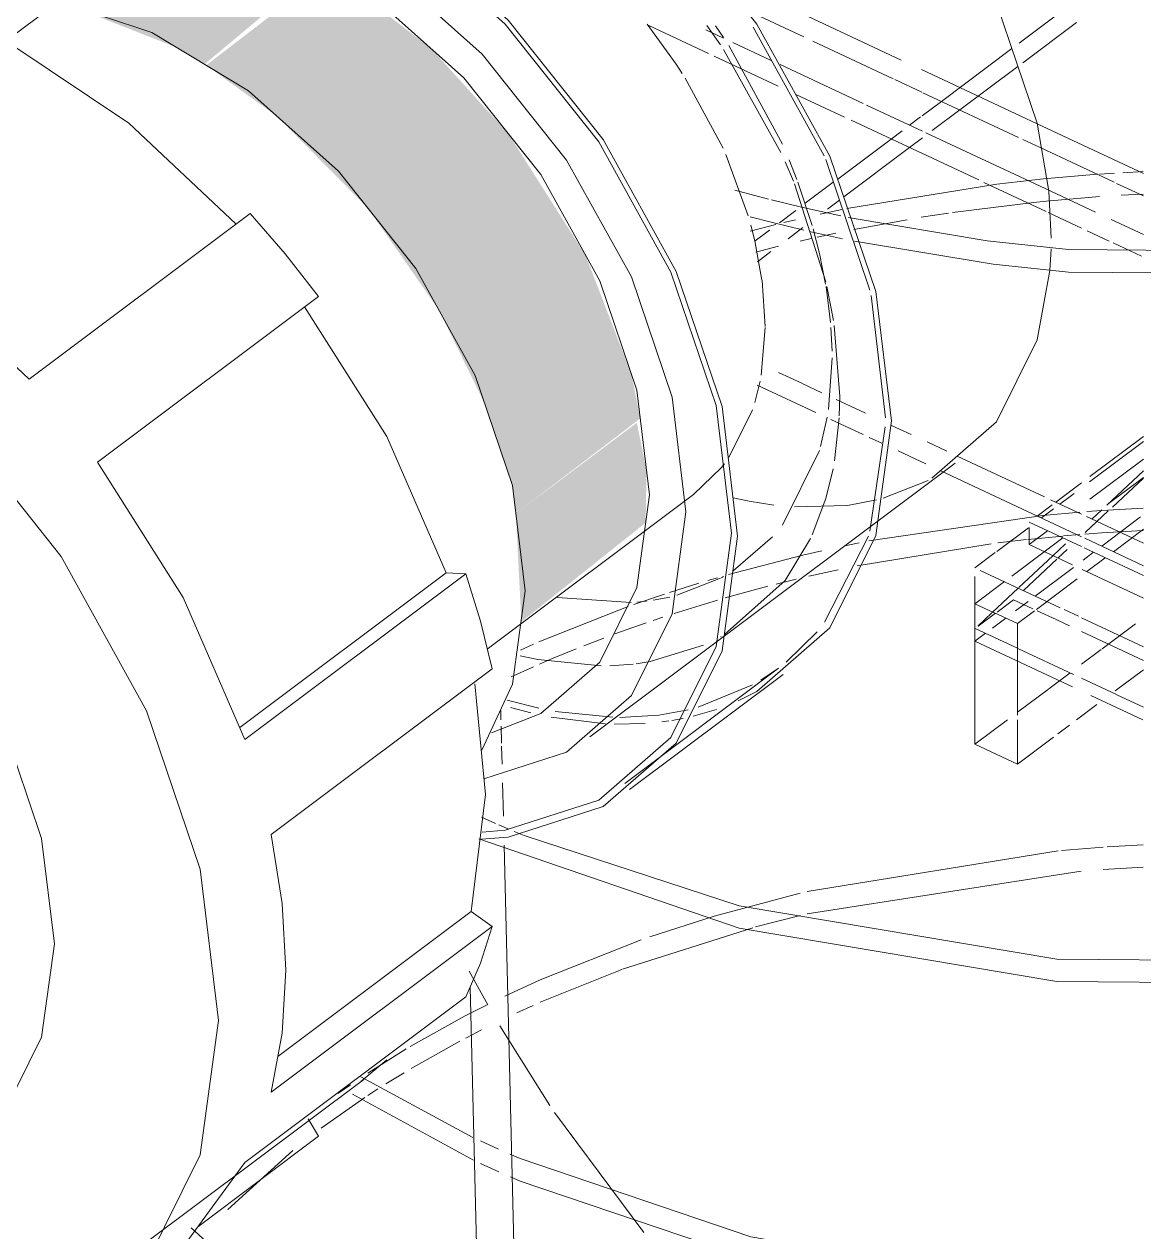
# Model space of a CAD drawing. Header units: metres. Extents: x 147 to 427, y -16 to 162.
# Drawn here: x 407.4296 to 407.5018, y -10.1926 to -10.1147 of the extents above; entities that cross this region are included whole.
import ezdxf

# ---------------------------------------------------------------- set-up
doc = ezdxf.new("R2010")
doc.units = ezdxf.units.M
doc.layers.add('P-PIPE', color=7, linetype='Continuous', lineweight=5)
doc.layers.add('P-SANR-FIXT', color=7, linetype='Continuous', lineweight=5)

# ---------------------------------------------------------------- blocks, each defined once
blk = doc.blocks.new('Bomba Jacuzzi1 - 15B-T 1_1_2CV TRIF_220_380V _1 1_2CV_-V294-CAIXA D')
at = {"layer": 'P-SANR-FIXT', "color": 7, "lineweight": 15, "true_color": 0xfeffff}
for p, q in [((176.901623, -10.115933), (176.909648, -10.10992)), ((176.881597, -10.11661), (176.877737, -10.114804)), ((176.905324, -10.11461), (176.901867, -10.1172)), ((176.881429, -10.115081), (176.882553, -10.115607)), ((176.883157, -10.115889), (176.885644, -10.117052)), ((176.896611, -10.119688), (176.901162, -10.116278)), ((176.88366, -10.117575), (176.881965, -10.116782)), ((176.886083, -10.118708), (176.88366, -10.117575)), ((176.901555, -10.117434), (176.897803, -10.120246)), ((176.895375, -10.120614), (176.896611, -10.119688)), ((176.897803, -10.120246), (176.896029, -10.121574)), ((176.894562, -10.121224), (176.89527, -10.120693)), ((176.89337, -10.122117), (176.894076, -10.121588)), ((176.894562, -10.122674), (176.890316, -10.125855)), ((176.895396, -10.122049), (176.894562, -10.122674)), ((176.909622, -10.124222), (176.908322, -10.12429)), ((176.887834, -10.126265), (176.889642, -10.12491)), ((176.903198, -10.12469), (176.900187, -10.125024)), ((176.907788, -10.124322), (176.906823, -10.124385)), ((176.905634, -10.125924), (176.906823, -10.125836)), ((176.908218, -10.125747), (176.909622, -10.125673)), ((176.890034, -10.126067), (176.889266, -10.126642)), ((176.897333, -10.126857), (176.902579, -10.126203)), ((176.902579, -10.126203), (176.903373, -10.126124)), ((176.903373, -10.126124), (176.905618, -10.125925)), ((176.886165, -10.127515), (176.887216, -10.126727)), ((176.887211, -10.12732), (176.886441, -10.127505)), ((176.890187, -10.126663), (176.888804, -10.126958)), ((176.890974, -10.127953), (176.894402, -10.12732)), ((176.895309, -10.127169), (176.897063, -10.126897)), ((176.885936, -10.127629), (176.884284, -10.128053)), ((176.884593, -10.128693), (176.885532, -10.127989)), ((176.887684, -10.127828), (176.886724, -10.128547)), ((176.88859, -10.128456), (176.889806, -10.128193)), ((176.887496, -10.128704), (176.888213, -10.12854)), ((176.884654, -10.129406), (176.8861, -10.129039)), ((176.885614, -10.129379), (176.884741, -10.130033)), ((176.886114, -10.137178), (176.887604, -10.137875)), ((176.888518, -10.139753), (176.884734, -10.137983)), ((176.887625, -10.137885), (176.888896, -10.13848)), ((176.889817, -10.138911), (176.891709, -10.139795)), ((176.891568, -10.14118), (176.889475, -10.140201)), ((176.892776, -10.141745), (176.89196, -10.141363)), ((176.909648, -10.141629), (176.906166, -10.144238)), ((176.909648, -10.142757), (176.906199, -10.145341)), ((176.909648, -10.143517), (176.90729, -10.145726)), ((176.909648, -10.143942), (176.907382, -10.14564)), ((176.90765, -10.145854), (176.909648, -10.143982)), ((176.905176, -10.14498), (176.90426, -10.145666)), ((176.903848, -10.145975), (176.903068, -10.146559)), ((176.905898, -10.147496), (176.90738, -10.146107)), ((176.906968, -10.146028), (176.906324, -10.146632)), ((176.906955, -10.148378), (176.909467, -10.146495)), ((176.903469, -10.147387), (176.902277, -10.14828)), ((176.904493, -10.147719), (176.905548, -10.147629)), ((176.907715, -10.148733), (176.909648, -10.147285)), ((176.891316, -10.148166), (176.890395, -10.148354)), ((176.902192, -10.147947), (176.904455, -10.147722)), ((176.904442, -10.147843), (176.903251, -10.148736)), ((176.904614, -10.148233), (176.903802, -10.148994)), ((176.887671, -10.148959), (176.882881, -10.150204)), ((176.888902, -10.148677), (176.887671, -10.148959)), ((176.903251, -10.148736), (176.901151, -10.150309)), ((176.901903, -10.151239), (176.904066, -10.149212)), ((176.904134, -10.149149), (176.904734, -10.148587)), ((176.905751, -10.14928), (176.906429, -10.148772)), ((176.905997, -10.15002), (176.907189, -10.149127)), ((176.888064, -10.150318), (176.889961, -10.149897)), ((176.902662, -10.151594), (176.905127, -10.149747)), ((176.880967, -10.150769), (176.879073, -10.151367)), ((176.882162, -10.150412), (176.881546, -10.150594)), ((176.885966, -10.150826), (176.887242, -10.150512)), ((176.900675, -10.150665), (176.898775, -10.152089)), ((176.90275, -10.152453), (176.905378, -10.150484)), ((176.878752, -10.151472), (176.876784, -10.152144)), ((176.882667, -10.151716), (176.885411, -10.150968)), ((176.876416, -10.152274), (176.875801, -10.152496)), ((176.879369, -10.152721), (176.882162, -10.151863)), ((176.901272, -10.15183), (176.900205, -10.152629)), ((176.902519, -10.152413), (176.901272, -10.15183)), ((176.90139, -10.152547), (176.902202, -10.151939)), ((176.878023, -10.153166), (176.878651, -10.152956)), ((176.900099, -10.152709), (176.898984, -10.153545)), ((176.899911, -10.153656), (176.900761, -10.153018)), ((176.901521, -10.153374), (176.902614, -10.152555)), ((176.904018, -10.153115), (176.902795, -10.152542)), ((176.90487, -10.153513), (176.904018, -10.153115)), ((176.87555, -10.154039), (176.877573, -10.15332)), ((176.909648, -10.155748), (176.905654, -10.15388)), ((176.90699, -10.154992), (176.909128, -10.15339)), ((176.873542, -10.154803), (176.874834, -10.154305)), ((176.898775, -10.154507), (176.899454, -10.153998)), ((176.871458, -10.155654), (176.873056, -10.154996)), ((176.905654, -10.155993), (176.906924, -10.155042)), ((176.86887, -10.156801), (176.870294, -10.156156)), ((176.870694, -10.155981), (176.871458, -10.155654)), ((176.904231, -10.157059), (176.904911, -10.15655)), ((176.909648, -10.156343), (176.907828, -10.157707)), ((176.901521, -10.15909), (176.903517, -10.157594)), ((176.903535, -10.157581), (176.904231, -10.157059)), ((176.898775, -10.161148), (176.900873, -10.159576)), ((176.887948, -10.172099), (176.90563, -10.169346)), ((176.907055, -10.169239), (176.909623, -10.169088)), ((176.884633, -10.172936), (176.887507, -10.172204))]:
    blk.add_line(p, q, dxfattribs=at)
at = {"layer": 'P-SANR-FIXT', "color": 7, "lineweight": 15, "true_color": 0xf7ffff}
for p, q in [((176.886241, -10.113387), (176.894027, -10.117029)), ((176.89533, -10.117639), (176.9028, -10.121133)), ((176.907759, -10.124903), (176.90299, -10.122672)), ((176.909648, -10.125786), (176.907918, -10.124977)), ((176.903309, -10.125315), (176.906564, -10.126838)), ((176.907561, -10.127304), (176.909648, -10.12828)), ((176.89764, -10.14257), (176.903266, -10.145202)), ((176.903645, -10.145379), (176.905654, -10.146318)), ((176.905982, -10.146472), (176.909648, -10.148186)), ((176.866147, -10.175783), (176.867346, -10.177957)), ((176.867308, -10.17795), (176.865901, -10.178668)), ((176.868134, -10.179324), (176.871345, -10.184454)), ((176.862402, -10.182069), (176.865552, -10.180303)), ((176.860783, -10.183059), (176.861957, -10.182335)), ((176.859619, -10.183809), (176.860269, -10.183386)), ((176.871651, -10.18491), (176.87742, -10.192645))]:
    blk.add_line(p, q, dxfattribs=at)
at = {"layer": 'P-SANR-FIXT', "color": 7, "lineweight": 15, "true_color": 0xfbffff}
for p, q in [((176.887735, -10.115537), (176.88396, -10.113771)), ((176.893493, -10.11823), (176.888315, -10.115808)), ((176.88622, -10.117322), (176.89156, -10.11982)), ((176.895352, -10.119099), (176.893609, -10.118284)), ((176.901585, -10.122015), (176.895421, -10.119131)), ((176.891785, -10.119925), (176.895389, -10.121611)), ((176.895618, -10.121717), (176.903309, -10.125315)), ((176.90299, -10.122672), (176.90186, -10.122144)), ((176.905654, -10.127863), (176.903495, -10.126853)), ((176.907446, -10.128701), (176.906028, -10.128038)), ((176.909531, -10.129676), (176.907693, -10.128817)), ((176.893398, -10.140586), (176.894663, -10.141177)), ((176.895689, -10.141657), (176.89697, -10.142256)), ((176.905654, -10.147769), (176.896569, -10.143519)), ((176.903155, -10.146396), (176.891938, -10.148043)), ((176.902277, -10.146829), (176.905654, -10.148409)), ((176.909648, -10.149637), (176.905867, -10.147869)), ((176.905817, -10.148485), (176.909648, -10.150277)), ((176.881959, -10.172244), (176.877812, -10.173576)), ((176.865938, -10.1801), (176.866958, -10.179576))]:
    blk.add_line(p, q, dxfattribs=at)
at = {"layer": 'P-SANR-FIXT', "color": 254, "lineweight": 15, "true_color": 0xbfffff}
for p, q in [((176.882358, -10.116039), (176.881492, -10.114786)), ((176.88626, -10.122979), (176.882559, -10.116342)), ((176.887074, -10.124845), (176.886535, -10.123585)), ((176.889161, -10.131324), (176.887143, -10.125014)), ((176.903535, -10.125485), (176.903696, -10.128511)), ((176.903685, -10.129193), (176.90361, -10.130602)), ((176.88965, -10.133816), (176.889231, -10.131632)), ((176.890057, -10.138731), (176.889701, -10.134145)), ((176.890025, -10.139972), (176.890057, -10.138731)), ((176.889719, -10.142873), (176.890019, -10.140098)), ((176.895755, -10.144133), (176.892869, -10.145279)), ((176.886535, -10.150583), (176.888169, -10.147888)), ((176.879542, -10.151548), (176.882372, -10.150438)), ((176.882419, -10.150412), (176.882553, -10.150339)), ((176.882617, -10.154072), (176.886535, -10.150583)), ((176.882358, -10.15422), (176.882404, -10.154194)), ((176.877835, -10.155822), (176.881276, -10.154763)), ((176.880924, -10.158763), (176.884439, -10.157331)), ((176.884439, -10.157331), (176.880924, -10.158763)), ((176.868604, -10.158301), (176.870646, -10.158829)), ((176.870646, -10.158829), (176.868604, -10.158301)), ((176.871694, -10.159038), (176.875421, -10.159414)), ((176.875421, -10.159414), (176.871694, -10.159038)), ((176.877513, -10.159814), (176.875496, -10.159855)), ((176.879035, -10.159648), (176.878581, -10.159711)), ((176.879961, -10.159484), (176.879222, -10.159619)), ((176.868303, -10.163635), (176.868356, -10.16579)), ((176.866939, -10.165864), (176.867846, -10.166259)), ((176.868074, -10.166356), (176.868713, -10.166626))]:
    blk.add_line(p, q, dxfattribs=at)
at = {"layer": 'P-SANR-FIXT', "color": 7, "lineweight": 15, "true_color": 0xdfffff}
for p, q in [((176.882553, -10.115577), (176.882032, -10.114813)), ((176.886357, -10.122446), (176.882895, -10.116095)), ((176.887291, -10.124726), (176.886789, -10.123454)), ((176.888276, -10.127687), (176.887355, -10.124897)), ((176.887599, -10.126515), (176.890127, -10.127078)), ((176.890228, -10.12855), (176.888103, -10.128083)), ((176.88946, -10.133945), (176.889172, -10.131639)), ((176.889558, -10.135809), (176.889485, -10.13427)), ((176.889324, -10.139573), (176.889563, -10.136236)), ((176.888821, -10.14196), (176.889245, -10.140067)), ((176.886357, -10.147027), (176.888747, -10.142217)), ((176.883184, -10.14996), (176.88573, -10.147784)), ((176.868189, -10.158976), (176.868203, -10.159576)), ((176.870136, -10.159124), (176.868827, -10.158775)), ((176.882102, -10.158903), (176.88061, -10.159338)), ((176.868214, -10.159985), (176.868241, -10.161082)), ((176.874945, -10.159834), (176.871438, -10.159408)), ((176.868246, -10.161287), (176.868274, -10.162439)), ((176.858488, -10.183121), (176.85768, -10.183688))]:
    blk.add_line(p, q, dxfattribs=at)
at = {"layer": 'P-SANR-FIXT', "color": 131, "lineweight": 15, "true_color": 0x80ffff}
for p, q in [((176.889052, -10.123194), (176.884462, -10.114911)), ((176.884462, -10.114911), (176.889052, -10.123194)), ((176.892003, -10.131872), (176.889158, -10.123433)), ((176.889158, -10.123433), (176.892003, -10.131872)), ((176.890595, -10.127176), (176.89957, -10.128681)), ((176.899951, -10.13018), (176.891012, -10.128712)), ((176.892999, -10.140107), (176.89208, -10.132206)), ((176.89208, -10.132206), (176.892999, -10.140107)), ((176.892003, -10.147411), (176.892992, -10.140687)), ((176.892992, -10.140687), (176.892003, -10.147411)), ((176.889083, -10.153286), (176.891906, -10.147728)), ((176.891906, -10.147728), (176.889083, -10.153286)), ((176.876965, -10.151992), (176.877597, -10.151927)), ((176.878019, -10.151867), (176.879096, -10.151659)), ((176.886608, -10.155849), (176.888591, -10.153898)), ((176.888591, -10.153898), (176.886608, -10.155849)), ((176.875223, -10.156092), (176.876733, -10.155986)), ((176.876914, -10.155964), (176.877835, -10.155822)), ((176.884973, -10.157017), (176.886102, -10.156246)), ((176.886102, -10.156246), (176.884973, -10.157017)), ((176.884716, -10.157745), (176.883496, -10.158356)), ((176.869059, -10.166771), (176.869694, -10.167031)), ((176.866877, -10.186736), (176.868054, -10.187272)), ((176.868782, -10.187594), (176.869432, -10.187875)), ((176.868057, -10.188724), (176.866877, -10.188187)), ((176.869432, -10.189326), (176.868816, -10.18906))]:
    blk.add_line(p, q, dxfattribs=at)
at = {"layer": 'P-SANR-FIXT', "color": 7, "lineweight": 15, "true_color": 0xfdffff}
for p, q in [((176.890368, -10.120713), (176.887218, -10.119239)), ((176.899023, -10.124761), (176.890792, -10.120911)), ((176.889924, -10.124699), (176.89337, -10.122117)), ((176.900187, -10.125024), (176.890515, -10.126595)), ((176.903375, -10.126797), (176.899354, -10.124916)), ((176.906691, -10.124394), (176.903198, -10.12469)), ((176.906195, -10.143894), (176.909648, -10.141306)), ((176.8956, -10.143066), (176.893828, -10.142237)), ((176.903995, -10.145542), (176.905654, -10.144299)), ((176.902803, -10.146435), (176.90376, -10.145718)), ((176.906968, -10.146071), (176.905988, -10.146143)), ((176.909623, -10.145916), (176.906968, -10.146071)), ((176.905548, -10.146178), (176.903155, -10.146396)), ((176.902232, -10.147186), (176.900183, -10.148722)), ((176.902277, -10.14828), (176.902277, -10.147176)), ((176.891174, -10.149645), (176.899824, -10.148227)), ((176.90025, -10.148173), (176.902099, -10.147957)), ((176.905074, -10.149588), (176.902277, -10.14828)), ((176.900094, -10.148788), (176.898775, -10.149776)), ((176.903802, -10.148994), (176.901607, -10.151051)), ((176.899118, -10.149937), (176.904271, -10.152347)), ((176.909648, -10.151728), (176.905702, -10.149882)), ((176.898775, -10.15272), (176.898775, -10.150328)), ((176.901571, -10.151084), (176.8999, -10.152651)), ((176.898775, -10.152089), (176.899965, -10.152646)), ((176.898775, -10.15272), (176.898775, -10.152089)), ((176.875801, -10.152496), (176.87065, -10.15455)), ((176.898775, -10.161148), (176.898775, -10.152729)), ((176.898775, -10.154507), (176.898775, -10.152729)), ((176.899877, -10.152671), (176.898964, -10.153527)), ((176.900007, -10.152666), (176.901521, -10.153374)), ((176.904525, -10.152466), (176.905453, -10.1529)), ((176.905654, -10.152994), (176.909648, -10.154862)), ((176.898792, -10.153688), (176.901521, -10.154965)), ((176.901521, -10.159269), (176.901521, -10.153374)), ((176.905078, -10.157455), (176.898775, -10.154507)), ((176.870294, -10.154706), (176.869453, -10.155083)), ((176.901539, -10.154973), (176.905143, -10.156659)), ((176.905654, -10.156898), (176.907912, -10.157954)), ((176.909612, -10.159576), (176.906262, -10.158009)), ((176.907927, -10.157961), (176.909648, -10.158766)), ((176.90665, -10.158589), (176.905333, -10.159576)), ((176.901521, -10.162432), (176.901521, -10.159576)), ((176.904875, -10.159919), (176.904121, -10.160485)), ((176.903836, -10.160698), (176.901521, -10.162432)), ((176.901521, -10.162432), (176.898775, -10.161148)), ((176.907055, -10.167788), (176.904354, -10.168006)), ((176.909623, -10.167637), (176.907298, -10.167772)), ((176.904141, -10.168026), (176.887948, -10.170648)), ((176.887497, -10.170755), (176.881959, -10.172244)), ((176.876042, -10.175657), (176.884453, -10.172985)), ((176.870742, -10.177789), (176.876, -10.175672)), ((176.869236, -10.178471), (176.870281, -10.177994))]:
    blk.add_line(p, q, dxfattribs=at)
at = {"layer": 'P-SANR-FIXT', "color": 7, "lineweight": 15, "true_color": 0xefffff}
for p, q in [((176.9028, -10.121133), (176.909648, -10.124336)), ((176.883295, -10.125409), (176.885458, -10.125988)), ((176.885664, -10.126041), (176.887599, -10.126515)), ((176.885632, -10.127484), (176.884272, -10.127127)), ((176.887743, -10.127999), (176.885632, -10.127484)), ((176.865901, -10.178668), (176.862345, -10.180652)), ((176.862084, -10.180808), (176.859619, -10.182358)), ((176.85661, -10.185921), (176.859431, -10.183933)), ((176.850594, -10.191161), (176.854769, -10.187362))]:
    blk.add_line(p, q, dxfattribs=at)
at = {"layer": 'P-SANR-FIXT', "color": 4, "lineweight": 15, "true_color": 0x00ffff}
for p, q in [((176.87394, -10.160677), (176.897498, -10.143025)), ((176.871825, -10.151682), (176.876606, -10.152018)), ((176.876189, -10.163678), (176.886108, -10.156246)), ((176.876489, -10.164078), (176.886408, -10.156646)), ((176.868402, -10.167667), (176.870696, -10.26098)), ((176.868245, -10.259373), (176.866215, -10.17681)), ((176.859168, -10.182608), (176.866392, -10.186506)), ((176.866433, -10.187976), (176.858632, -10.183729))]:
    blk.add_line(p, q, dxfattribs=at)
for points in [[(176.89957, -10.128681, 0), (176.904809, -10.129248, 0), (176.924738, -10.129416, 0), (176.944062, -10.126523, 0), (176.961462, -10.120769, 0), (176.975754, -10.112544, 0), (176.985964, -10.10241, 0), (176.991395, -10.091057, 0), (176.992106, -10.086641, 0)], [(176.992184, -10.086483, 0), (176.991395, -10.092507, 0), (176.985964, -10.103861, 0), (176.975754, -10.113995, 0), (176.961462, -10.12222, 0), (176.944062, -10.127974, 0), (176.924738, -10.130866, 0), (176.904809, -10.130699, 0), (176.899951, -10.13018, 0)], [(176.883472, -10.147723, 0), (176.882463, -10.139377, 0), (176.879504, -10.130655, 0), (176.874797, -10.122153, 0), (176.868662, -10.114448, 0), (176.861518, -10.108067, 0), (176.853852, -10.103445, 0), (176.846186, -10.100895, 0), (176.839042, -10.100593, 0), (176.832907, -10.102558, 0), (176.8282, -10.106657, 0), (176.82546, -10.11192, 0)], [(176.825899, -10.112025, 0), (176.82854, -10.107018, 0), (176.833185, -10.102973, 0), (176.839238, -10.101034, 0), (176.846287, -10.101332, 0), (176.853852, -10.103848, 0), (176.861417, -10.108409, 0), (176.868466, -10.114706, 0), (176.874519, -10.122308, 0), (176.879164, -10.130698, 0), (176.882084, -10.139304, 0), (176.88308, -10.14754, 0)], [(176.88308, -10.14754, 0), (176.882084, -10.139304, 0), (176.879164, -10.130698, 0), (176.874519, -10.122308, 0), (176.868466, -10.114706, 0), (176.861417, -10.108409, 0), (176.853852, -10.103848, 0), (176.846287, -10.101332, 0), (176.839238, -10.101034, 0), (176.833185, -10.102973, 0), (176.82854, -10.107018, 0), (176.825899, -10.112025, 0)], [(176.873316, -10.102102, 0), (176.878581, -10.107016, 0), (176.884716, -10.11472, 0), (176.889423, -10.123223, 0), (176.892382, -10.131945, 0), (176.893392, -10.140291, 0)], [(176.880138, -10.146163, 0), (176.879242, -10.138757, 0), (176.876616, -10.131017, 0), (176.872439, -10.123472, 0), (176.866995, -10.116635, 0), (176.860655, -10.110972, 0), (176.853852, -10.10687, 0), (176.847049, -10.104608, 0), (176.840709, -10.104339, 0), (176.835266, -10.106083, 0), (176.831088, -10.109721, 0), (176.829255, -10.11285, 0)], [(176.829255, -10.11285, 0), (176.831088, -10.109721, 0), (176.835266, -10.106083, 0), (176.840709, -10.104339, 0), (176.847049, -10.104608, 0), (176.853852, -10.10687, 0), (176.860655, -10.110972, 0), (176.866995, -10.116635, 0), (176.872439, -10.123472, 0), (176.876616, -10.131017, 0), (176.879242, -10.138757, 0), (176.880138, -10.146163, 0)], [(176.832625, -10.11259, 0), (176.833127, -10.111883, 0), (176.83693, -10.108572, 0), (176.841886, -10.106984, 0), (176.847658, -10.107228, 0), (176.853852, -10.109288, 0), (176.860046, -10.113022, 0), (176.865818, -10.118178, 0), (176.870774, -10.124403, 0), (176.874578, -10.131272, 0), (176.876968, -10.138319, 0), (176.877784, -10.145062, 0)], [(176.869694, -10.167031, 0), (176.883574, -10.171574, 0), (176.904057, -10.175008, 0), (176.925344, -10.175187, 0), (176.945984, -10.172098, 0), (176.964569, -10.165951, 0), (176.979835, -10.157166, 0), (176.990739, -10.146342, 0), (176.99654, -10.134215, 0), (176.996842, -10.121613, 0), (176.996485, -10.120044, 0)], [(176.997335, -10.12691, 0), (176.99654, -10.135666, 0), (176.990739, -10.147793, 0), (176.979835, -10.158617, 0), (176.964569, -10.167402, 0), (176.945984, -10.173548, 0), (176.925344, -10.176637, 0), (176.904057, -10.176459, 0), (176.883574, -10.173024, 0), (176.866778, -10.167244, 0)], [(176.893392, -10.140291, 0), (176.892382, -10.147693, 0), (176.889423, -10.153646, 0), (176.884716, -10.157745, 0)], [(176.877784, -10.145062, 0), (176.876968, -10.151043, 0), (176.874578, -10.155853, 0), (176.870774, -10.159165, 0), (176.867593, -10.160418, 0)], [(176.867094, -10.163384, 0), (176.872439, -10.161653, 0), (176.876616, -10.158015, 0), (176.879242, -10.152732, 0), (176.880138, -10.146163, 0)], [(176.880138, -10.146163, 0), (176.879242, -10.152732, 0), (176.876616, -10.158015, 0), (176.872439, -10.161653, 0), (176.867094, -10.163384, 0)], [(176.88308, -10.14754, 0), (176.882084, -10.154844, 0), (176.879164, -10.160718, 0), (176.874519, -10.164763, 0), (176.868466, -10.166702, 0), (176.867, -10.166828, 0)], [(176.867, -10.166828, 0), (176.868466, -10.166702, 0), (176.874519, -10.164763, 0), (176.879164, -10.160718, 0), (176.882084, -10.154844, 0), (176.88308, -10.14754, 0)], [(176.866955, -10.16728, 0), (176.868662, -10.167143, 0), (176.874797, -10.165178, 0), (176.879504, -10.161079, 0), (176.882463, -10.155125, 0), (176.883472, -10.147723, 0)], [(176.869432, -10.187875, 0), (176.884323, -10.192922, 0), (176.903857, -10.196265, 0), (176.924186, -10.196546, 0), (176.943962, -10.193745, 0), (176.961875, -10.188048, 0), (176.976737, -10.179832, 0), (176.987565, -10.169643, 0), (176.99364, -10.158154, 0), (176.994314, -10.155394, 0)], [(176.992513, -10.162741, 0), (176.987565, -10.171093, 0), (176.976737, -10.181283, 0), (176.961875, -10.189498, 0), (176.943962, -10.195195, 0), (176.924186, -10.197997, 0), (176.903857, -10.197716, 0), (176.884323, -10.194372, 0), (176.869432, -10.189326, 0)], [(176.848228, -10.192345, 0), (176.853707, -10.197358, 0), (176.866793, -10.205459, 0)]]:
    blk.add_polyline3d(points, dxfattribs=at)
at = {"layer": 'P-SANR-FIXT', "color": 131, "lineweight": 15, "true_color": 0x80ffff}
for points in [[(176.896658, -10.106833, 0), (176.900174, -10.113365, 0), (176.9028, -10.121105, 0), (176.903535, -10.125485, 0)], [(176.90361, -10.130602, 0), (176.9028, -10.13508, 0), (176.900174, -10.140363, 0), (176.895997, -10.144001, 0)], [(176.869448, -10.155451, 0), (176.870575, -10.155696, 0), (176.874663, -10.156099, 0)], [(176.875862, -10.159419, 0), (176.878385, -10.15927, 0), (176.880284, -10.158927, 0)], [(176.880284, -10.158927, 0), (176.878385, -10.15927, 0), (176.875862, -10.159419, 0)]]:
    blk.add_polyline3d(points, dxfattribs=at)
at = {"layer": 'P-SANR-FIXT', "color": 7, "lineweight": 15, "true_color": 0xdfffff}
blk.add_polyline3d([(176.889147, -10.131488, 0), (176.888747, -10.129493, 0), (176.888338, -10.127904, 0)], dxfattribs=at)
at = {"layer": 'P-SANR-FIXT', "color": 254, "lineweight": 15, "true_color": 0xbfffff}
blk.add_polyline3d([(176.888284, -10.147641, 0), (176.889161, -10.1453, 0), (176.889626, -10.143389, 0)], dxfattribs=at)
at = {"layer": 'P-SANR-FIXT', "color": 7, "lineweight": 15, "true_color": 0xf7ffff}
blk.add_polyline3d([(176.885799, -10.145725, 0), (176.884213, -10.145477, 0), (176.883184, -10.145255, 0)], dxfattribs=at)
at = {"layer": 'P-SANR-FIXT', "color": 7, "lineweight": 15, "true_color": 0xefffff}
blk.add_polyline3d([(176.892418, -10.145398, 0), (176.890553, -10.145745, 0), (176.887149, -10.145845, 0)], dxfattribs=at)
at = {"layer": 'P-SANR-FIXT', "color": 7, "lineweight": 15, "true_color": 0xfeffff}
blk.add_polyline3d([(176.905865, -10.147603, 0), (176.906968, -10.147522, 0), (176.909623, -10.147366, 0)], dxfattribs=at)
at = {"layer": 'P-SANR-FIXT', "color": 7, "lineweight": 15, "true_color": 0xfbffff}
blk.add_polyline3d([(176.87724, -10.173776, 0), (176.870742, -10.176338, 0), (176.868442, -10.177396, 0)], dxfattribs=at)
blk = doc.blocks.new('AF_Soldavel_Uniao - Standard-V302-CAIXA D')
at = {"layer": 'P-PIPE', "color": 4, "lineweight": 15, "true_color": 0x00ffff}
for p, q in [((176.837759, -10.137596), (176.852018, -10.126912)), ((176.856434, -10.132273), (176.842175, -10.142957)), ((176.86466, -10.150108), (176.851351, -10.160081)), ((176.851683, -10.160846), (176.865942, -10.150162)), ((176.865942, -10.150162), (176.86466, -10.150108)), ((176.867629, -10.156283), (176.85337, -10.166968)), ((176.853805, -10.181282), (176.86628, -10.171935)), ((176.867629, -10.172898), (176.86628, -10.171935)), ((176.85337, -10.183582), (176.867629, -10.172898)), ((176.865942, -10.177441), (176.851683, -10.188126)), ((176.85917, -10.182902), (176.860839, -10.181515)), ((176.845089, -10.193457), (176.859348, -10.182772)), ((176.856434, -10.186436), (176.855764, -10.185318)), ((176.84865, -10.192268), (176.856434, -10.186436))]:
    blk.add_line(p, q, dxfattribs=at)
for points in [[(176.833639, -10.112929, 0), (176.839448, -10.113175, 0), (176.845683, -10.115248, 0), (176.851917, -10.119007, 0), (176.857727, -10.124196, 0), (176.862716, -10.130462, 0), (176.866544, -10.137377, 0), (176.868951, -10.14447, 0), (176.869771, -10.151257, 0)], [(176.851104, -10.127582, 0), (176.844192, -10.121105, 0), (176.836524, -10.11595, 0)], [(176.849987, -10.178974, 0), (176.848805, -10.169202, 0), (176.84534, -10.15899, 0), (176.839829, -10.149034, 0), (176.832646, -10.140014, 0), (176.824282, -10.132542, 0), (176.815305, -10.12713, 0), (176.806329, -10.124145, 0), (176.797965, -10.123791, 0), (176.790782, -10.126092, 0), (176.785271, -10.130891, 0), (176.781806, -10.137862, 0), (176.780624, -10.146529, 0)], [(176.822374, -10.125265, 0), (176.830362, -10.130635, 0), (176.837759, -10.137596, 0)], [(176.852018, -10.126912, 0), (176.854288, -10.129531, 0), (176.856434, -10.132273, 0)], [(176.86466, -10.150108, 0), (176.860839, -10.141315, 0), (176.855539, -10.132944, 0)], [(176.839394, -10.174019, 0), (176.838573, -10.167232, 0), (176.836167, -10.160139, 0), (176.832339, -10.153224, 0), (176.82735, -10.146958, 0), (176.82154, -10.141769, 0), (176.815305, -10.13801, 0), (176.809071, -10.135936, 0), (176.803261, -10.135691, 0), (176.798272, -10.137289, 0), (176.796896, -10.138183, 0)], [(176.842175, -10.142957, 0), (176.847703, -10.151686, 0), (176.851683, -10.160846, 0)], [(176.865942, -10.150162, 0), (176.866883, -10.153221, 0), (176.867629, -10.156283, 0)], [(176.869771, -10.151257, 0), (176.868951, -10.157277, 0), (176.866963, -10.161536, 0)], [(176.86628, -10.171935, 0), (176.867198, -10.164389, 0), (176.866525, -10.157248, 0)], [(176.85337, -10.166968, 0), (176.854086, -10.171427, 0), (176.854326, -10.175722, 0)], [(176.867629, -10.172898, 0), (176.866883, -10.175264, 0), (176.865942, -10.177441, 0)], [(176.832339, -10.188214, 0), (176.836167, -10.18488, 0), (176.838573, -10.180039, 0), (176.839394, -10.174019, 0)], [(176.854326, -10.175722, 0), (176.854086, -10.179793, 0), (176.85337, -10.183582, 0)], [(176.815843, -10.19862, 0), (176.824282, -10.201358, 0), (176.832646, -10.201712, 0), (176.839829, -10.199411, 0), (176.84534, -10.194611, 0), (176.848805, -10.187641, 0), (176.849987, -10.178974, 0)], [(176.851683, -10.188126, 0), (176.847703, -10.193562, 0), (176.843798, -10.196361, 0)]]:
    blk.add_polyline3d(points, dxfattribs=at)

msp = doc.modelspace()

# ---------------------------------------------------------------- hatches: boundary and pattern name
at = {"layer": 'P-PIPE', "true_color": 0x00ffff}
for points in [[(407.441224, -10.117296), (407.448789, -10.110972), (407.444304, -10.108725), (407.439584, -10.107544), (407.432157, -10.113363), (407.439411, -10.116203), (407.44025, -10.116709)], [(407.461311, -10.146266), (407.469332, -10.140141), (407.46876, -10.137281), (407.465809, -10.129624), (407.460806, -10.12175), (407.455875, -10.116315), (407.449711, -10.111527), (407.448922, -10.111527), (407.441332, -10.117362), (407.445905, -10.120654), (407.451772, -10.126584), (407.456354, -10.133161), (407.459309, -10.139206), (407.461094, -10.14447)], [(407.46164, -10.153274), (407.469681, -10.14687), (407.469737, -10.143486), (407.469112, -10.140421), (407.461311, -10.146266), (407.461657, -10.153146)]]:
    msp.add_hatch(color=4, dxfattribs=at).paths.add_polyline_path(points)

# ---------------------------------------------------------------- linework, layer by layer
at = {"layer": 'P-PIPE', "color": 4, "lineweight": 15, "true_color": 0x00ffff}
for p, q in [((407.442784, -10.105035), (407.428696, -10.115591)), ((407.459464, -10.155016), (407.472766, -10.145049))]:
    msp.add_line(p, q, dxfattribs=at)
at = {"layer": 'P-PIPE', "color": 7, "lineweight": 15, "true_color": 0xdfffff}
for p, q in [((407.47224, -10.118201), (407.474673, -10.122714)), ((407.474853, -10.123119), (407.476295, -10.12707)), ((407.477189, -10.131252), (407.477391, -10.134218)), ((407.477391, -10.134266), (407.477131, -10.137356)), ((407.47706, -10.137742), (407.476723, -10.13912)), ((407.476576, -10.139583), (407.475057, -10.142656))]:
    msp.add_line(p, q, dxfattribs=at)
at = {"layer": 'P-PIPE', "color": 254, "lineweight": 15, "true_color": 0xbfffff}
msp.add_line((407.474573, -10.143304), (407.472762, -10.145049), dxfattribs=at)
at = {"layer": 'P-PIPE', "color": 7, "lineweight": 15, "true_color": 0xefffff}
msp.add_line((407.474763, -10.143062), (407.474573, -10.143304), dxfattribs=at)
at = {"layer": 'P-PIPE', "color": 7, "lineweight": 15, "true_color": 0xdfffff}
for points in [[(407.469771, -10.114715, 0), (407.471646, -10.117283, 0), (407.472044, -10.117892, 0)], [(407.476468, -10.127682, 0), (407.476723, -10.12869, 0), (407.477185, -10.131225, 0)]]:
    msp.add_polyline3d(points, dxfattribs=at)

# ---------------------------------------------------------------- block references
at = {"layer": 'P-PIPE', "color": 4, "lineweight": 15, "true_color": 0x00ffff}
msp.add_blockref('AF_Soldavel_Uniao - Standard-V302-CAIXA D', (230.592144, 0), dxfattribs=at)
at = {"layer": 'P-SANR-FIXT', "color": 4, "lineweight": 15, "true_color": 0x00ffff}
msp.add_blockref('Bomba Jacuzzi1 - 15B-T 1_1_2CV TRIF_220_380V _1 1_2CV_-V294-CAIXA D', (230.592144, 0), dxfattribs=at)

doc.saveas('drawing.dxf')
